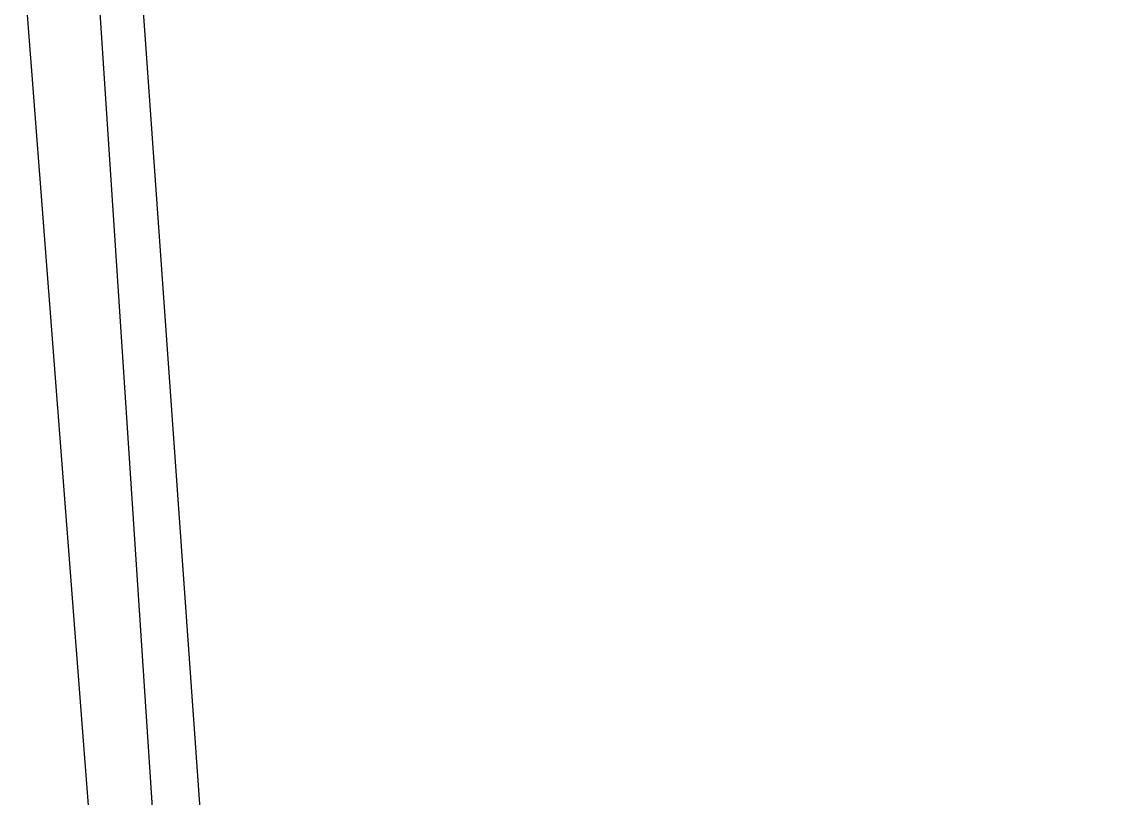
# Model space of a CAD drawing. Header units: metres. Extents: x 222509 to 223547, y 765290 to 766147.
# Drawn here: x 223040.4417 to 223040.8205, y 765862.0445 to 765862.3169 of the extents above; entities that cross this region are included whole.
import ezdxf

# ---------------------------------------------------------------- set-up
doc = ezdxf.new("R2010")
doc.units = ezdxf.units.M
for name, color, linetype in [('K', 8, 'Continuous'), ('KER', 8, 'Continuous'), ('M2602', 8, 'Continuous')]:
    doc.layers.add(name, color=color, linetype=linetype)
doc.layers.add('M2605', color=8, linetype='Continuous', lineweight=25)

# ---------------------------------------------------------------- blocks, each defined once
blk = doc.blocks.new('G$CAC2BD834')
at = {"layer": 'KER'}
blk.add_lwpolyline([(223052.08837, 765926.32228, 0.064166), (223045.69456, 765927.6661, 0.133268), (223042.11263, 765925.62694, 0.1435), (223039.64314, 765921.09552), (223038.5363, 765914.28492, 0.058932), (223038.59848, 765891.30671), (223039.64917, 765874.74583), (223040.4889, 765862.01988), (223041.1686, 765853.91342)], format="xyb", dxfattribs=at)
blk = doc.blocks.new('G$C9B10AD15')
at = {"layer": 'K'}
blk.add_lwpolyline([(223043.34982, 765832.83897), (223042.60272, 765835.29215), (223041.45789, 765849.13684), (223040.39209, 765862.99121), (223038.39049, 765892.63534), (223037.78646, 765906.62995, -0.127019), (223041.02966, 765924.28013, -0.259448), (223046.58636, 765927.67729, -0.135558), (223051.93371, 765926.43157, -0.135558)], format="xyb", dxfattribs=at)
blk = doc.blocks.new('G$CFB36F9AD')
at = {"layer": 'M2605'}
blk.add_lwpolyline([(223043.34982, 765832.83897), (223042.60272, 765835.29215), (223041.45789, 765849.13684), (223040.39209, 765862.99121), (223038.39049, 765892.63534), (223037.78646, 765906.62995, -0.110288), (223040.46558, 765923.41586, -0.165647), (223043.96391, 765926.98074, -0.275637), (223052.02707, 765926.40399)], format="xyb", dxfattribs=at)
blk = doc.blocks.new('G$CEBE070F1')
at = {"layer": 'M2602'}
blk.add_polyline3d([(223043.09, 765833.37, 510.47), (223042.29, 765836.63, 510.8), (223041.1, 765853.67, 512.61), (223039.38, 765877.84, 515.11), (223038.27, 765895.12, 516.98), (223037.75, 765908.7, 518.44), (223038.69, 765917.11, 519.27), (223039.69, 765921.88, 519.79), (223041.17, 765924.57, 520.3), (223042.57, 765926.45, 520.67), (223044.43, 765927.37, 520.96), (223046.86, 765927.78, 521.37), (223051.49, 765926.66, 521.74)], dxfattribs=at)

msp = doc.modelspace()

# ---------------------------------------------------------------- block references
for name in ['G$CEBE070F1', 'G$CAC2BD834', 'G$C9B10AD15', 'G$CFB36F9AD']:
    msp.add_blockref(name, (0, 0))

doc.saveas('drawing.dxf')
